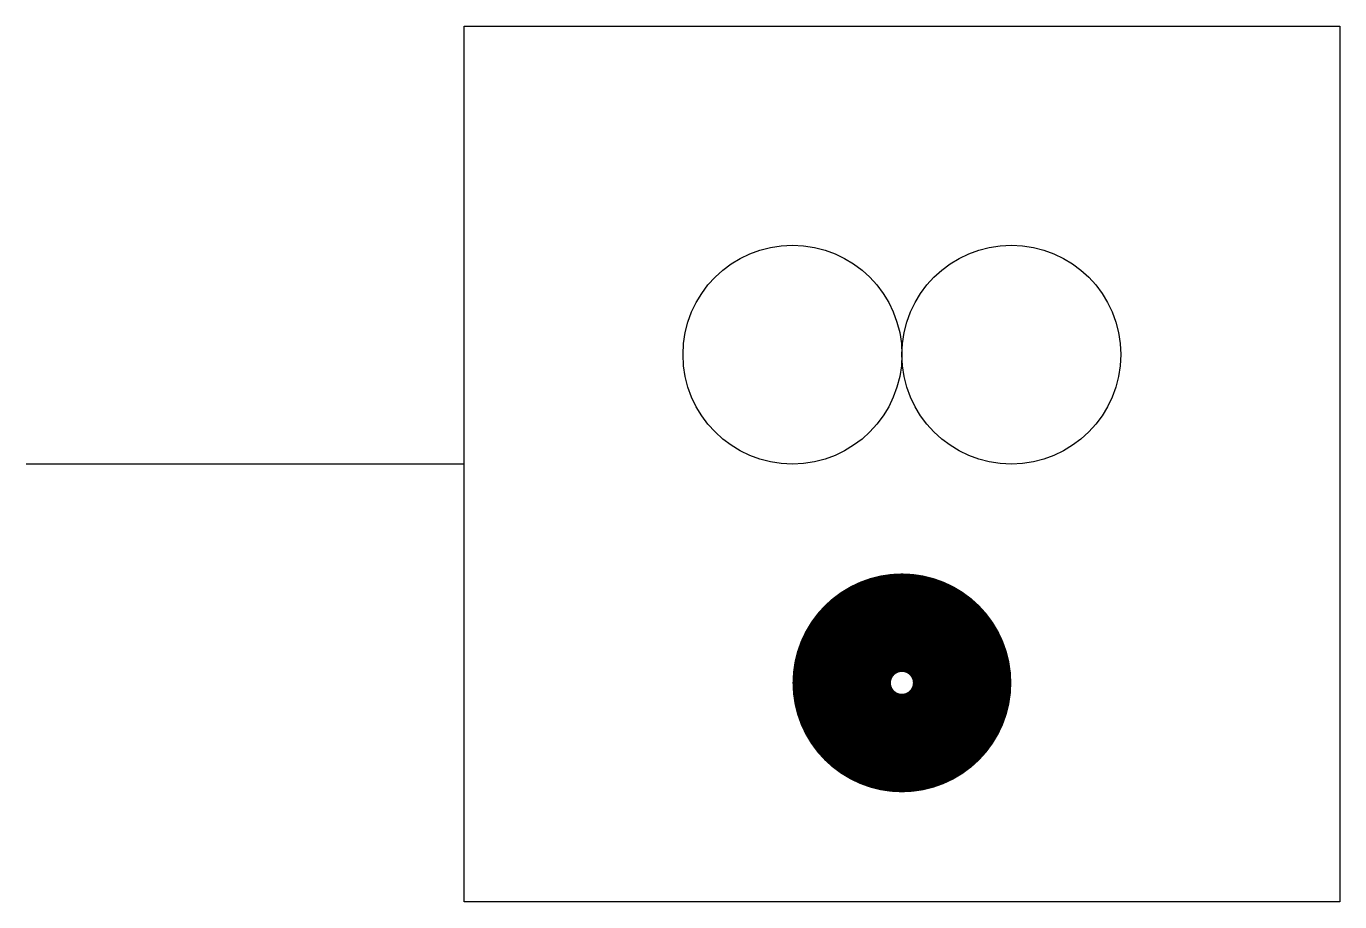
# Model space of a CAD drawing. Extents: x 650 to 680, y 100 to 120.
import ezdxf

# ---------------------------------------------------------------- set-up
doc = ezdxf.new("R2010")
doc.units = 0
doc.header["$LTSCALE"] = 20
doc.header["$MEASUREMENT"] = 0
doc.layers.get('0').update_dxf_attribs({"linetype": 'CONTINUOUS'})

msp = doc.modelspace()

# ---------------------------------------------------------------- linework, layer by layer
for p, q in [((660, 120), (680, 120)), ((660, 100), (660, 120)), ((680, 120), (680, 100)), ((660, 110), (650, 110)), ((680, 100), (660, 100))]:
    msp.add_line(p, q)
at = {"const_width": 2.25}
msp.add_lwpolyline([(668.625, 105, 1), (671.375, 105, 1)], format="xyb", close=True, dxfattribs=at)
for centre in [(667.5, 112.5), (672.5, 112.5)]:
    msp.add_circle(centre, 2.5)

doc.saveas('drawing.dxf')
